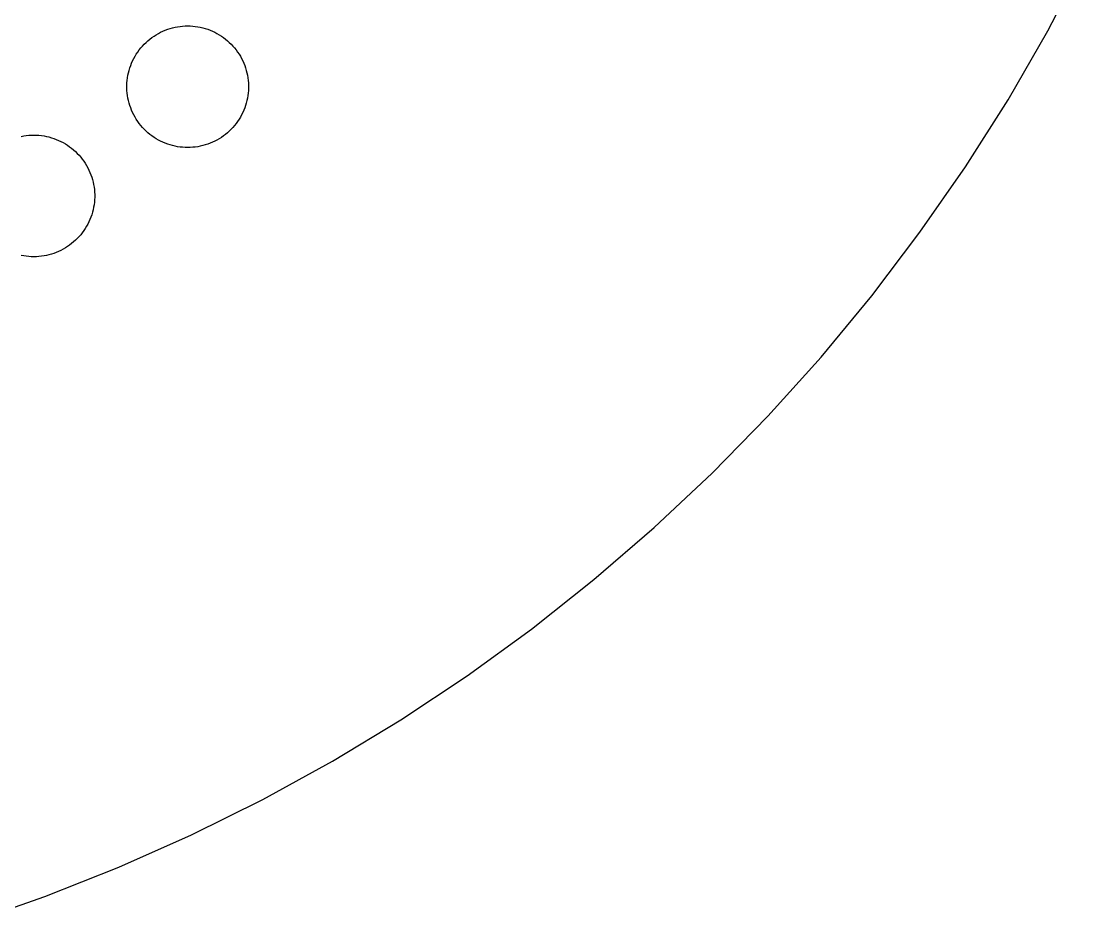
# Model space of a CAD drawing. Header units: metres. Extents: x -102 to 102, y -50 to 50.
# Drawn here: x 68.81 to 96.79, y -47.55 to -23.84 of the extents above; entities that cross this region are included whole.
import ezdxf

# ---------------------------------------------------------------- set-up
doc = ezdxf.new("R2010")
doc.units = ezdxf.units.M

msp = doc.modelspace()

# ---------------------------------------------------------------- linework, layer by layer
for p, q in [((95.8153, -24.0877), (96.7856, -22.2318)), ((72.599, -24.0723), (72.6618, -24.0489)), ((72.6618, -24.0489), (72.7255, -24.0282)), ((72.7255, -24.0282), (72.7901, -24.0102)), ((72.7901, -24.0102), (72.8553, -23.9949)), ((72.8553, -23.9949), (72.9211, -23.9823)), ((72.9211, -23.9823), (72.9874, -23.9725)), ((72.9874, -23.9725), (73.0541, -23.9655)), ((73.0541, -23.9655), (73.121, -23.9613)), ((73.121, -23.9613), (73.188, -23.9599)), ((73.188, -23.9599), (73.255, -23.9613)), ((73.255, -23.9613), (73.3219, -23.9655)), ((73.3219, -23.9655), (73.3885, -23.9725)), ((73.3885, -23.9725), (73.4548, -23.9823)), ((73.4548, -23.9823), (73.5206, -23.9949)), ((73.5206, -23.9949), (73.5859, -24.0102)), ((73.5859, -24.0102), (73.6504, -24.0282)), ((73.6504, -24.0282), (73.7142, -24.0489)), ((73.7142, -24.0489), (73.777, -24.0723)), ((72.1425, -24.3487), (72.1941, -24.306)), ((72.1941, -24.306), (72.2475, -24.2655)), ((72.2475, -24.2655), (72.3026, -24.2272)), ((72.3026, -24.2272), (72.3591, -24.1913)), ((72.3591, -24.1913), (72.4172, -24.1578)), ((72.4172, -24.1578), (72.4765, -24.1268)), ((72.4765, -24.1268), (72.5372, -24.0982)), ((72.5372, -24.0982), (72.599, -24.0723)), ((73.777, -24.0723), (73.8387, -24.0982)), ((73.8387, -24.0982), (73.8994, -24.1268)), ((73.8994, -24.1268), (73.9588, -24.1578)), ((73.9588, -24.1578), (74.0168, -24.1913)), ((74.0168, -24.1913), (74.0734, -24.2272)), ((74.0734, -24.2272), (74.1284, -24.2655)), ((74.1284, -24.2655), (74.1818, -24.306)), ((74.1818, -24.306), (74.2334, -24.3487)), ((94.7682, -25.9013), (95.8153, -24.0877)), ((71.8741, -24.6468), (71.9135, -24.5926)), ((71.9135, -24.5926), (71.9552, -24.54)), ((71.9552, -24.54), (71.9989, -24.4893)), ((71.9989, -24.4893), (72.0448, -24.4404)), ((72.0448, -24.4404), (72.0927, -24.3936)), ((72.0927, -24.3936), (72.1425, -24.3487)), ((74.2334, -24.3487), (74.2832, -24.3936)), ((74.2832, -24.3936), (74.3311, -24.4404)), ((74.3311, -24.4404), (74.377, -24.4893)), ((74.377, -24.4893), (74.4208, -24.54)), ((74.4208, -24.54), (74.4624, -24.5926)), ((74.4624, -24.5926), (74.5018, -24.6468)), ((71.713, -24.9399), (71.7402, -24.8787)), ((71.7402, -24.8787), (71.7701, -24.8186)), ((71.7701, -24.8186), (71.8023, -24.7599)), ((71.8023, -24.7599), (71.8371, -24.7026)), ((71.8371, -24.7026), (71.8741, -24.6468)), ((74.5018, -24.6468), (74.5389, -24.7026)), ((74.5389, -24.7026), (74.5736, -24.7599)), ((74.5736, -24.7599), (74.6059, -24.8186)), ((74.6059, -24.8186), (74.6357, -24.8787)), ((74.6357, -24.8787), (74.6629, -24.9399)), ((71.6302, -25.1945), (71.6469, -25.1296)), ((71.6469, -25.1296), (71.6663, -25.0655)), ((71.6663, -25.0655), (71.6883, -25.0022)), ((71.6883, -25.0022), (71.713, -24.9399)), ((74.6629, -24.9399), (74.6876, -25.0022)), ((74.6876, -25.0022), (74.7097, -25.0655)), ((74.7097, -25.0655), (74.729, -25.1296)), ((74.729, -25.1296), (74.7457, -25.1945)), ((71.5911, -25.4594), (71.5967, -25.3927)), ((71.5967, -25.3927), (71.6051, -25.3262)), ((71.6051, -25.3262), (71.6163, -25.2601)), ((71.6163, -25.2601), (71.6302, -25.1945)), ((74.7457, -25.1945), (74.7596, -25.2601)), ((74.7596, -25.2601), (74.7708, -25.3262)), ((74.7708, -25.3262), (74.7792, -25.3927)), ((74.7792, -25.3927), (74.7848, -25.4594)), ((71.5883, -25.5264), (71.5911, -25.4594)), ((71.5883, -25.5934), (71.5883, -25.5264)), ((71.5911, -25.6604), (71.5883, -25.5934)), ((71.5967, -25.7272), (71.5911, -25.6604)), ((71.6051, -25.7936), (71.5967, -25.7272)), ((74.7792, -25.7272), (74.7708, -25.7936)), ((74.7848, -25.6604), (74.7792, -25.7272)), ((74.7848, -25.4594), (74.7876, -25.5264)), ((74.7876, -25.5934), (74.7848, -25.6604)), ((74.7876, -25.5264), (74.7876, -25.5934)), ((71.6163, -25.8597), (71.6051, -25.7936)), ((71.6302, -25.9253), (71.6163, -25.8597)), ((71.6469, -25.9902), (71.6302, -25.9253)), ((71.6663, -26.0543), (71.6469, -25.9902)), ((74.729, -25.9902), (74.7097, -26.0543)), ((74.7457, -25.9253), (74.729, -25.9902)), ((74.7596, -25.8597), (74.7457, -25.9253)), ((74.7708, -25.7936), (74.7596, -25.8597)), ((93.6461, -27.6696), (94.7682, -25.9013)), ((71.6883, -26.1176), (71.6663, -26.0543)), ((71.713, -26.1799), (71.6883, -26.1176)), ((71.7402, -26.2412), (71.713, -26.1799)), ((71.7701, -26.3012), (71.7402, -26.2412)), ((74.6357, -26.2412), (74.6059, -26.3012)), ((74.6629, -26.1799), (74.6357, -26.2412)), ((74.6876, -26.1176), (74.6629, -26.1799)), ((74.7097, -26.0543), (74.6876, -26.1176)), ((71.8023, -26.3599), (71.7701, -26.3012)), ((71.8371, -26.4172), (71.8023, -26.3599)), ((71.8741, -26.4731), (71.8371, -26.4172)), ((71.9135, -26.5273), (71.8741, -26.4731)), ((71.9552, -26.5798), (71.9135, -26.5273)), ((74.4624, -26.5273), (74.4208, -26.5798)), ((74.5018, -26.4731), (74.4624, -26.5273)), ((74.5389, -26.4172), (74.5018, -26.4731)), ((74.5736, -26.3599), (74.5389, -26.4172)), ((74.6059, -26.3012), (74.5736, -26.3599)), ((68.8092, -26.8673), (68.875, -26.8547)), ((68.875, -26.8547), (68.9413, -26.845)), ((68.9413, -26.845), (69.0079, -26.838)), ((69.0079, -26.838), (69.0748, -26.8337)), ((69.0748, -26.8337), (69.1418, -26.8323)), ((69.1418, -26.8323), (69.2088, -26.8337)), ((69.2088, -26.8337), (69.2757, -26.838)), ((69.2757, -26.838), (69.3423, -26.845)), ((69.3423, -26.845), (69.4086, -26.8547)), ((69.4086, -26.8547), (69.4745, -26.8673)), ((71.9989, -26.6305), (71.9552, -26.5798)), ((72.0448, -26.6794), (71.9989, -26.6305)), ((72.0927, -26.7263), (72.0448, -26.6794)), ((72.1425, -26.7711), (72.0927, -26.7263)), ((72.1941, -26.8138), (72.1425, -26.7711)), ((72.2475, -26.8543), (72.1941, -26.8138)), ((72.3026, -26.8926), (72.2475, -26.8543)), ((74.1284, -26.8543), (74.0734, -26.8926)), ((74.1818, -26.8138), (74.1284, -26.8543)), ((74.2334, -26.7711), (74.1818, -26.8138)), ((74.2832, -26.7263), (74.2334, -26.7711)), ((74.3311, -26.6794), (74.2832, -26.7263)), ((74.377, -26.6305), (74.3311, -26.6794)), ((74.4208, -26.5798), (74.377, -26.6305)), ((69.4745, -26.8673), (69.5397, -26.8826)), ((69.5397, -26.8826), (69.6043, -26.9006)), ((69.6043, -26.9006), (69.668, -26.9213)), ((69.668, -26.9213), (69.7308, -26.9447)), ((69.7308, -26.9447), (69.7926, -26.9707)), ((69.7926, -26.9707), (69.8532, -26.9992)), ((69.8532, -26.9992), (69.9126, -27.0302)), ((69.9126, -27.0302), (69.9707, -27.0638)), ((69.9707, -27.0638), (70.0272, -27.0997)), ((70.0272, -27.0997), (70.0823, -27.1379)), ((72.3591, -26.9285), (72.3026, -26.8926)), ((72.4172, -26.962), (72.3591, -26.9285)), ((72.4765, -26.9931), (72.4172, -26.962)), ((72.5372, -27.0216), (72.4765, -26.9931)), ((72.599, -27.0476), (72.5372, -27.0216)), ((72.6618, -27.0709), (72.599, -27.0476)), ((72.7255, -27.0916), (72.6618, -27.0709)), ((72.7901, -27.1096), (72.7255, -27.0916)), ((72.8553, -27.125), (72.7901, -27.1096)), ((72.9211, -27.1375), (72.8553, -27.125)), ((73.5206, -27.125), (73.4548, -27.1375)), ((73.5859, -27.1096), (73.5206, -27.125)), ((73.6504, -27.0916), (73.5859, -27.1096)), ((73.7142, -27.0709), (73.6504, -27.0916)), ((73.777, -27.0476), (73.7142, -27.0709)), ((73.8387, -27.0216), (73.777, -27.0476)), ((73.8994, -26.9931), (73.8387, -27.0216)), ((73.9588, -26.962), (73.8994, -26.9931)), ((74.0168, -26.9285), (73.9588, -26.962)), ((74.0734, -26.8926), (74.0168, -26.9285)), ((70.0823, -27.1379), (70.1357, -27.1784)), ((70.1357, -27.1784), (70.1873, -27.2211)), ((70.1873, -27.2211), (70.2371, -27.266)), ((70.2371, -27.266), (70.285, -27.3129)), ((70.285, -27.3129), (70.3308, -27.3617)), ((70.3308, -27.3617), (70.3746, -27.4125)), ((70.3746, -27.4125), (70.4163, -27.465)), ((72.9874, -27.1473), (72.9211, -27.1375)), ((73.0541, -27.1543), (72.9874, -27.1473)), ((73.121, -27.1585), (73.0541, -27.1543)), ((73.188, -27.1599), (73.121, -27.1585)), ((73.255, -27.1585), (73.188, -27.1599)), ((73.3219, -27.1543), (73.255, -27.1585)), ((73.3885, -27.1473), (73.3219, -27.1543)), ((73.4548, -27.1375), (73.3885, -27.1473)), ((70.4163, -27.465), (70.4556, -27.5192)), ((70.4556, -27.5192), (70.4927, -27.575)), ((70.4927, -27.575), (70.5275, -27.6323)), ((70.5275, -27.6323), (70.5597, -27.6911)), ((70.5597, -27.6911), (70.5895, -27.7511)), ((92.4508, -29.3893), (93.6461, -27.6696)), ((70.5895, -27.7511), (70.6168, -27.8123)), ((70.6168, -27.8123), (70.6415, -27.8746)), ((70.6415, -27.8746), (70.6635, -27.9379)), ((70.6635, -27.9379), (70.6829, -28.0021)), ((70.6829, -28.0021), (70.6995, -28.067)), ((70.6995, -28.067), (70.7135, -28.1325)), ((70.7135, -28.1325), (70.7246, -28.1986)), ((70.7246, -28.1986), (70.733, -28.2651)), ((70.733, -28.2651), (70.7386, -28.3319)), ((70.7386, -28.5328), (70.733, -28.5996)), ((70.7386, -28.3319), (70.7415, -28.3988)), ((70.7415, -28.4658), (70.7386, -28.5328)), ((70.7415, -28.3988), (70.7415, -28.4658)), ((70.6995, -28.7977), (70.6829, -28.8626)), ((70.7135, -28.7321), (70.6995, -28.7977)), ((70.7246, -28.6661), (70.7135, -28.7321)), ((70.733, -28.5996), (70.7246, -28.6661)), ((70.6168, -29.0524), (70.5895, -29.1136)), ((70.6415, -28.9901), (70.6168, -29.0524)), ((70.6635, -28.9268), (70.6415, -28.9901)), ((70.6829, -28.8626), (70.6635, -28.9268)), ((70.4556, -29.3455), (70.4163, -29.3997)), ((70.4927, -29.2897), (70.4556, -29.3455)), ((70.5275, -29.2323), (70.4927, -29.2897)), ((70.5597, -29.1736), (70.5275, -29.2323)), ((70.5895, -29.1136), (70.5597, -29.1736)), ((70.1873, -29.6435), (70.1357, -29.6862)), ((70.2371, -29.5987), (70.1873, -29.6435)), ((70.285, -29.5518), (70.2371, -29.5987)), ((70.3308, -29.5029), (70.285, -29.5518)), ((70.3746, -29.4522), (70.3308, -29.5029)), ((70.4163, -29.3997), (70.3746, -29.4522)), ((91.1847, -31.0574), (92.4508, -29.3893)), ((69.7308, -29.92), (69.668, -29.9433)), ((69.7926, -29.894), (69.7308, -29.92)), ((69.8532, -29.8655), (69.7926, -29.894)), ((69.9126, -29.8344), (69.8532, -29.8655)), ((69.9707, -29.8009), (69.9126, -29.8344)), ((70.0272, -29.765), (69.9707, -29.8009)), ((70.0823, -29.7268), (70.0272, -29.765)), ((70.1357, -29.6862), (70.0823, -29.7268)), ((68.875, -30.0099), (68.8092, -29.9974)), ((68.9413, -30.0197), (68.875, -30.0099)), ((69.0079, -30.0267), (68.9413, -30.0197)), ((69.0748, -30.0309), (69.0079, -30.0267)), ((69.1418, -30.0323), (69.0748, -30.0309)), ((69.2088, -30.0309), (69.1418, -30.0323)), ((69.2757, -30.0267), (69.2088, -30.0309)), ((69.3423, -30.0197), (69.2757, -30.0267)), ((69.4086, -30.0099), (69.3423, -30.0197)), ((69.4745, -29.9974), (69.4086, -30.0099)), ((69.5397, -29.9821), (69.4745, -29.9974)), ((69.6043, -29.9641), (69.5397, -29.9821)), ((69.668, -29.9433), (69.6043, -29.9641)), ((89.8497, -32.671), (91.1847, -31.0574)), ((88.4484, -34.2273), (89.8497, -32.671)), ((86.9832, -35.7236), (88.4484, -34.2273)), ((85.4565, -37.1572), (86.9832, -35.7236)), ((83.8712, -38.5257), (85.4565, -37.1572)), ((82.2299, -39.8265), (83.8712, -38.5257)), ((80.5357, -41.0574), (82.2299, -39.8265)), ((78.7913, -42.2164), (80.5357, -41.0574)), ((77, -43.3013), (78.7913, -42.2164)), ((75.1648, -44.3102), (77, -43.3013)), ((73.289, -45.2413), (75.1648, -44.3102)), ((71.3758, -46.0932), (73.289, -45.2413)), ((69.4286, -46.8641), (71.3758, -46.0932)), ((67.4508, -47.5528), (69.4286, -46.8641))]:
    msp.add_line(p, q)

doc.saveas('drawing.dxf')
